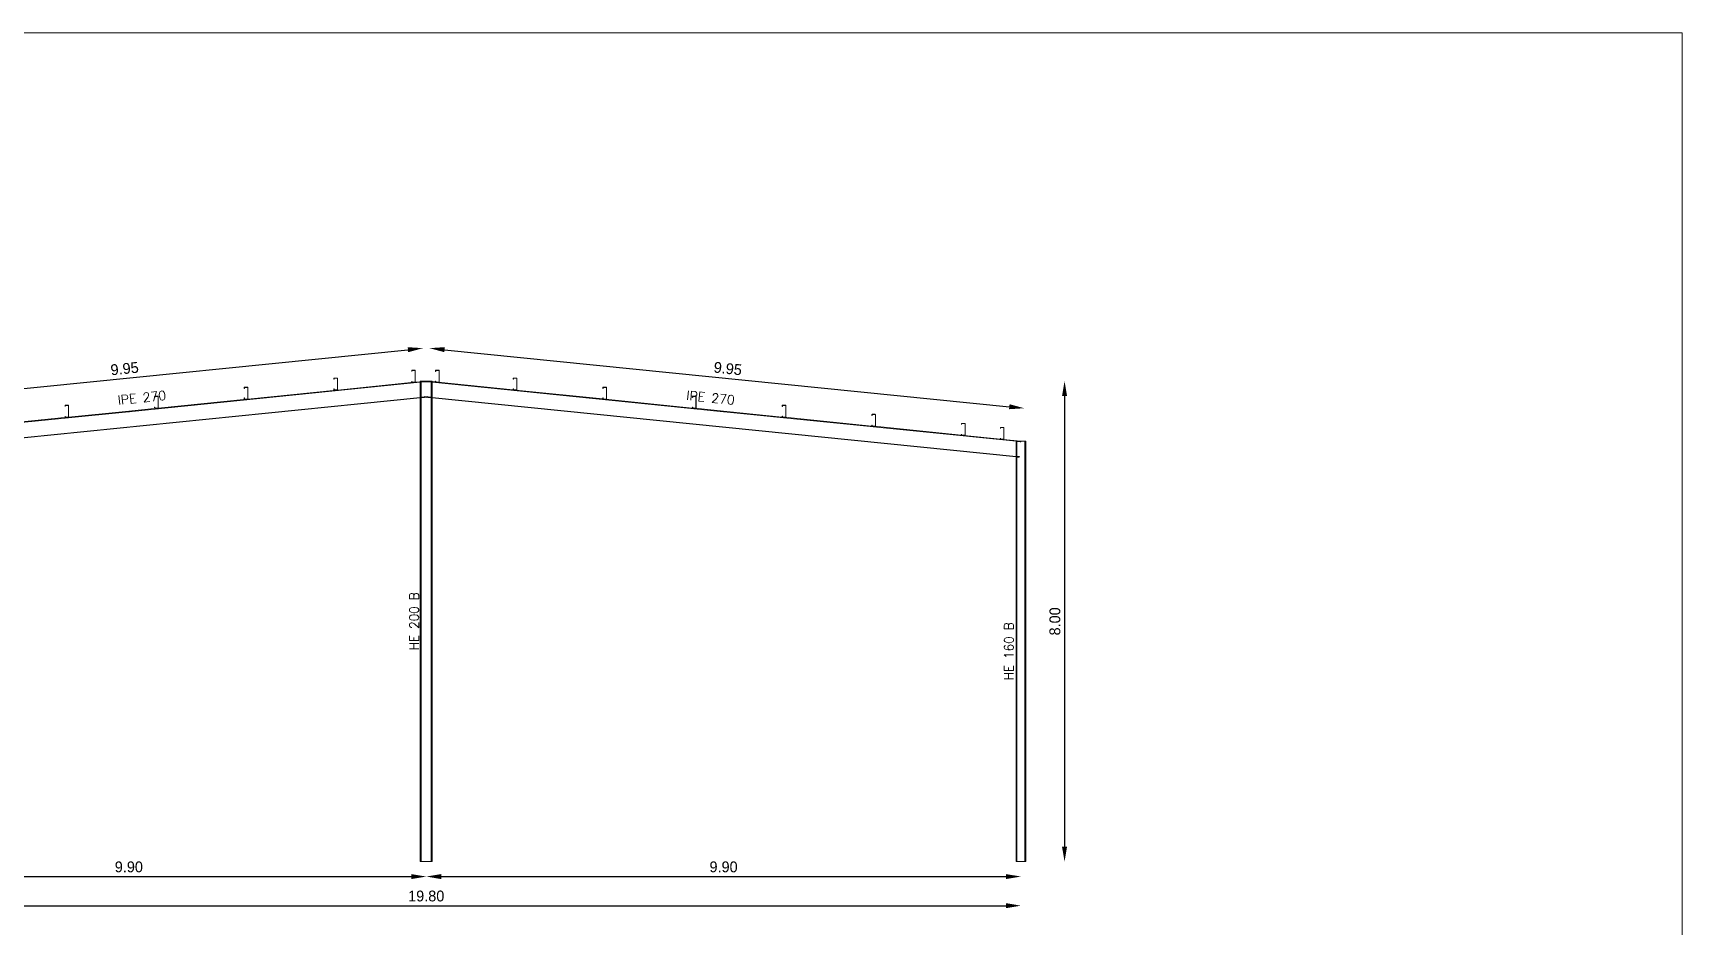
# Model space of a CAD drawing. Header units: millimetres. Extents: x 0 to 149, y -64 to 103.
# Drawn here: x 76.92 to 104.37, y 40.5 to 55.36 of the extents above; entities that cross this region are included whole.
import ezdxf
from ezdxf.enums import TextEntityAlignment as Align

# ---------------------------------------------------------------- set-up
doc = ezdxf.new("R2010")
doc.units = ezdxf.units.MM
for name, color, linetype, lineweight in [('BARRAS_DE_ACERO', 7, 'Continuous', 9), ('COTAS', 13, 'Continuous', 9), ('RECUAD_LIMITES', 2, 'Continuous', 0), ('REFERENCIA_DE_LAS_BARRAS', 2, 'Continuous', 9)]:
    doc.layers.add(name, color=color, linetype=linetype, lineweight=lineweight)
doc.styles.add('CYPETXT', font='romans__.ttf', dxfattribs={"height": 0.2})
doc.styles.add('RomanS', font='')
doc.styles.get('RomanS').set_extended_font_data('Porsche')
doc.dimstyles.new('100-color', dxfattribs={"dimtxt": 0.18, "dimasz": 0.25, "dimexe": 0, "dimexo": 0.5, "dimgap": 0.07, "dimtad": 1, "dimzin": 4, "dimdsep": 46, "dimtxsty": 'RomanS', "dimcen": 0.1, "dimse1": 1, "dimse2": 1, "dimadec": 0, "dimazin": 0, "dimtfac": 1, "dimtix": 1, "dimtmove": 2, "dimatfit": 3, "dimfxl": 1, "dimtvp": 1.058824, "dimtolj": 1, "dimtzin": 1, "dimarcsym": 0})

# ---------------------------------------------------------------- blocks, each defined once
blk = doc.blocks.new('*D406')
at = {"layer": 'COTAS', "color": 0, "lineweight": -2, "transparency": 16777216}
blk.add_line((73.815, 40.837), (93.115, 40.837), dxfattribs=at)
at = {"layer": 'COTAS', "color": 0, "transparency": 16777216}
for points in [[(73.815, 40.879), (73.815, 40.796), (73.565, 40.837)], [(93.115, 40.879), (93.115, 40.796), (93.365, 40.837)]]:
    blk.add_solid(points, dxfattribs=at)
at = {"layer": 'Defpoints', "color": 0, "transparency": 16777216}
for p in [(73.565, 41.57), (93.365, 41.57), (93.365, 40.837)]:
    blk.add_point(p, dxfattribs=at)
at = {"layer": 'COTAS', "color": 0, "transparency": 16777216, "insert": (83.465, 40.997), "char_height": 0.18, "attachment_point": 5, "style": 'RomanS'}
blk.add_mtext('\\A1;19.80', dxfattribs=at)
blk = doc.blocks.new('*D413')
at = {"layer": 'COTAS', "color": 0, "lineweight": -2, "transparency": 16777216}
blk.add_line((94.091, 49.32), (94.091, 41.82), dxfattribs=at)
at = {"layer": 'COTAS', "color": 0, "transparency": 16777216}
for points in [[(94.049, 49.32), (94.133, 49.32), (94.091, 49.57)], [(94.049, 41.82), (94.133, 41.82), (94.091, 41.57)]]:
    blk.add_solid(points, dxfattribs=at)
at = {"layer": 'Defpoints', "color": 0, "transparency": 16777216}
for p in [(83.465, 49.57), (83.465, 41.57), (94.091, 41.57)]:
    blk.add_point(p, dxfattribs=at)
at = {"layer": 'COTAS', "color": 0, "transparency": 16777216, "insert": (93.931, 45.57), "char_height": 0.18, "attachment_point": 5, "rotation": 90, "style": 'RomanS'}
blk.add_mtext('\\A1;8.00', dxfattribs=at)
blk = doc.blocks.new('*D414')
at = {"layer": 'COTAS', "color": 0, "lineweight": -2, "transparency": 16777216}
blk.add_line((73.815, 41.322), (83.215, 41.322), dxfattribs=at)
at = {"layer": 'COTAS', "color": 0, "transparency": 16777216}
for points in [[(73.815, 41.363), (73.815, 41.28), (73.565, 41.322)], [(83.215, 41.363), (83.215, 41.28), (83.465, 41.322)]]:
    blk.add_solid(points, dxfattribs=at)
at = {"layer": 'Defpoints', "color": 0, "transparency": 16777216}
for p in [(73.565, 41.57), (83.465, 41.57), (83.465, 41.322)]:
    blk.add_point(p, dxfattribs=at)
at = {"layer": 'COTAS', "color": 0, "transparency": 16777216, "insert": (78.515, 41.482), "char_height": 0.18, "attachment_point": 5, "style": 'RomanS'}
blk.add_mtext('\\A1;9.90', dxfattribs=at)
blk = doc.blocks.new('*D415')
at = {"layer": 'COTAS', "color": 0, "lineweight": -2, "transparency": 16777216}
blk.add_line((73.758, 49.143), (83.161, 50.092), dxfattribs=at)
at = {"layer": 'COTAS', "color": 0, "transparency": 16777216}
for points in [[(83.157, 50.134), (83.165, 50.051), (83.41, 50.118)], [(73.754, 49.184), (73.763, 49.101), (73.51, 49.118)]]:
    blk.add_solid(points, dxfattribs=at)
at = {"layer": 'Defpoints', "color": 0, "transparency": 16777216}
for p in [(83.41, 50.118), (83.465, 49.57), (73.565, 48.57)]:
    blk.add_point(p, dxfattribs=at)
at = {"layer": 'COTAS', "color": 0, "transparency": 16777216, "insert": (78.444, 49.777), "char_height": 0.18, "attachment_point": 5, "rotation": 5.7679, "style": 'RomanS'}
blk.add_mtext('\\A1;9.95', dxfattribs=at)
blk = doc.blocks.new('*D416')
at = {"layer": 'COTAS', "color": 0, "lineweight": -2, "transparency": 16777216}
blk.add_line((83.769, 50.093), (93.172, 49.143), dxfattribs=at)
at = {"layer": 'COTAS', "color": 0, "transparency": 16777216}
for points in [[(83.773, 50.135), (83.765, 50.052), (83.52, 50.118)], [(93.176, 49.185), (93.167, 49.102), (93.42, 49.118)]]:
    blk.add_solid(points, dxfattribs=at)
at = {"layer": 'Defpoints', "color": 0, "transparency": 16777216}
for p in [(83.465, 49.57), (93.42, 49.118), (93.365, 48.57)]:
    blk.add_point(p, dxfattribs=at)
at = {"layer": 'COTAS', "color": 0, "transparency": 16777216, "insert": (88.486, 49.778), "char_height": 0.18, "attachment_point": 5, "rotation": 354.2321, "style": 'RomanS'}
blk.add_mtext('\\A1;9.95', dxfattribs=at)
blk = doc.blocks.new('*D417')
at = {"layer": 'COTAS', "color": 0, "lineweight": -2, "transparency": 16777216}
blk.add_line((83.715, 41.322), (93.115, 41.322), dxfattribs=at)
at = {"layer": 'COTAS', "color": 0, "transparency": 16777216}
for points in [[(83.715, 41.363), (83.715, 41.28), (83.465, 41.322)], [(93.115, 41.363), (93.115, 41.28), (93.365, 41.322)]]:
    blk.add_solid(points, dxfattribs=at)
at = {"layer": 'Defpoints', "color": 0, "transparency": 16777216}
for p in [(83.465, 41.57), (93.365, 41.57), (93.365, 41.322)]:
    blk.add_point(p, dxfattribs=at)
at = {"layer": 'COTAS', "color": 0, "transparency": 16777216, "insert": (88.415, 41.482), "char_height": 0.18, "attachment_point": 5, "style": 'RomanS'}
blk.add_mtext('\\A1;9.90', dxfattribs=at)
blk = doc.blocks.new('*D441')
at = {"layer": 'COTAS', "color": 0, "lineweight": -2, "transparency": 16777216}
blk.add_arc((73.645, 48.307), 0.592, 294.3809, 341.3869, dxfattribs=at)
at = {"layer": 'COTAS', "color": 0, "transparency": 16777216}
for points in [[(74.165, 48.123), (74.247, 48.113), (74.234, 48.367)], [(73.898, 47.727), (73.881, 47.809), (73.645, 47.715)]]:
    blk.add_solid(points, dxfattribs=at)
at = {"layer": 'Defpoints', "color": 0, "transparency": 16777216}
for p in [(83.365, 49.289), (73.645, 48.307), (73.645, 48.307), (73.958, 47.805), (73.645, 41.57)]:
    blk.add_point(p, dxfattribs=at)
at = {"layer": 'COTAS', "color": 0, "transparency": 16777216, "insert": (73.965, 48.017), "char_height": 0.18, "attachment_point": 5, "rotation": 47.8839, "style": 'RomanS'}
blk.add_mtext('\\A1;96°', dxfattribs=at)

msp = doc.modelspace()

# ---------------------------------------------------------------- linework, layer by layer
at = {"layer": 'BARRAS_DE_ACERO'}
for p, q in [((83.224, 49.749), (83.223, 49.747)), ((83.223, 49.747), (83.223, 49.746)), ((83.223, 49.746), (83.223, 49.73)), ((83.225, 49.73), (83.223, 49.73)), ((83.225, 49.75), (83.224, 49.749)), ((83.225, 49.75), (83.227, 49.75)), ((83.226, 49.748), (83.225, 49.747)), ((83.225, 49.747), (83.225, 49.747)), ((83.226, 49.748), (83.227, 49.748)), ((83.278, 49.75), (83.227, 49.75)), ((83.278, 49.748), (83.227, 49.748)), ((83.28, 49.75), (83.278, 49.75)), ((83.279, 49.748), (83.278, 49.748)), ((83.28, 49.747), (83.279, 49.748)), ((83.28, 49.75), (83.281, 49.749)), ((83.281, 49.746), (83.28, 49.747)), ((83.28, 49.747), (83.28, 49.747)), ((83.282, 49.747), (83.281, 49.749)), ((83.281, 49.746), (83.281, 49.555)), ((83.283, 49.746), (83.282, 49.747)), ((83.283, 49.555), (83.283, 49.746)), ((83.621, 49.746), (83.621, 49.747)), ((83.621, 49.73), (83.621, 49.746)), ((83.623, 49.73), (83.621, 49.73)), ((83.625, 49.75), (83.623, 49.75)), ((83.623, 49.747), (83.623, 49.746)), ((83.623, 49.746), (83.623, 49.73)), ((83.624, 49.748), (83.625, 49.748)), ((83.625, 49.75), (83.676, 49.75)), ((83.625, 49.748), (83.676, 49.748)), ((83.676, 49.75), (83.678, 49.75)), ((83.677, 49.748), (83.676, 49.748)), ((83.677, 49.748), (83.678, 49.747)), ((83.678, 49.75), (83.679, 49.749)), ((83.678, 49.747), (83.678, 49.747)), ((83.679, 49.746), (83.678, 49.747)), ((83.679, 49.749), (83.68, 49.747)), ((83.679, 49.746), (83.679, 49.555)), ((83.68, 49.747), (83.681, 49.746)), ((83.681, 49.746), (83.681, 49.555)), ((80.437, 49.466), (80.438, 49.468)), ((80.437, 49.464), (80.437, 49.466)), ((80.437, 49.449), (80.437, 49.464)), ((80.439, 49.449), (80.437, 49.449)), ((80.44, 49.467), (80.439, 49.466)), ((80.439, 49.465), (80.439, 49.466)), ((80.439, 49.464), (80.439, 49.465)), ((80.439, 49.464), (80.439, 49.449)), ((80.439, 49.449), (80.439, 49.449)), ((80.44, 49.467), (80.441, 49.467)), ((80.44, 49.466), (80.441, 49.466)), ((80.441, 49.469), (80.492, 49.469)), ((80.441, 49.467), (80.492, 49.467)), ((80.492, 49.469), (80.494, 49.468)), ((80.493, 49.467), (80.492, 49.467)), ((80.493, 49.466), (80.492, 49.466)), ((80.493, 49.467), (80.494, 49.466)), ((80.494, 49.466), (80.493, 49.466)), ((80.494, 49.465), (80.494, 49.466)), ((80.495, 49.465), (80.494, 49.466)), ((80.494, 49.464), (80.494, 49.465)), ((80.494, 49.274), (80.494, 49.464)), ((80.495, 49.464), (80.495, 49.465)), ((80.495, 49.273), (80.495, 49.464)), ((80.497, 49.464), (80.496, 49.466)), ((80.496, 49.27), (81.973, 49.42)), ((80.497, 49.464), (80.497, 49.464)), ((80.497, 49.464), (80.497, 49.274)), ((80.497, 49.464), (80.497, 49.274)), ((80.497, 49.464), (80.497, 49.464)), ((81.929, 49.615), (81.93, 49.617)), ((81.929, 49.615), (81.929, 49.6)), ((81.929, 49.6), (81.931, 49.6)), ((81.929, 49.6), (81.929, 49.6)), ((81.929, 49.44), (81.929, 49.424)), ((81.929, 49.44), (81.931, 49.44)), ((81.93, 49.422), (81.929, 49.424)), ((81.93, 49.618), (81.932, 49.619)), ((81.93, 49.618), (81.93, 49.617)), ((81.93, 49.421), (81.93, 49.422)), ((81.93, 49.421), (81.932, 49.42)), ((81.931, 49.615), (81.931, 49.615)), ((81.931, 49.44), (81.932, 49.44)), ((81.931, 49.44), (81.931, 49.425)), ((81.931, 49.425), (81.931, 49.424)), ((81.931, 49.423), (81.931, 49.424)), ((81.931, 49.424), (81.931, 49.424)), ((81.931, 49.423), (81.932, 49.422)), ((81.932, 49.619), (81.934, 49.62)), ((81.933, 49.617), (81.932, 49.616)), ((81.932, 49.617), (81.933, 49.617)), ((81.932, 49.615), (81.932, 49.616)), ((81.932, 49.616), (81.932, 49.616)), ((81.932, 49.615), (81.932, 49.6)), ((81.932, 49.44), (81.932, 49.425)), ((81.932, 49.425), (81.932, 49.424)), ((81.932, 49.424), (81.932, 49.423)), ((81.932, 49.423), (81.933, 49.422)), ((81.933, 49.422), (81.932, 49.422)), ((81.934, 49.42), (81.932, 49.42)), ((81.934, 49.618), (81.933, 49.617)), ((81.934, 49.617), (81.933, 49.617)), ((81.933, 49.422), (81.934, 49.422)), ((81.934, 49.422), (81.933, 49.422)), ((81.985, 49.62), (81.934, 49.62)), ((81.985, 49.618), (81.934, 49.618)), ((81.934, 49.618), (81.934, 49.618)), ((81.934, 49.617), (81.984, 49.617)), ((81.934, 49.422), (81.985, 49.422)), ((81.934, 49.422), (81.934, 49.422)), ((81.934, 49.422), (81.984, 49.422)), ((81.934, 49.42), (81.973, 49.42)), ((81.985, 49.42), (81.973, 49.42)), ((81.985, 49.617), (81.984, 49.617)), ((81.985, 49.422), (81.984, 49.422)), ((81.986, 49.619), (81.985, 49.62)), ((81.985, 49.618), (81.986, 49.617)), ((81.985, 49.617), (81.986, 49.616)), ((81.986, 49.423), (81.985, 49.422)), ((81.985, 49.422), (81.985, 49.422)), ((81.986, 49.422), (81.985, 49.422)), ((81.986, 49.42), (81.985, 49.42)), ((81.988, 49.618), (81.986, 49.619)), ((81.986, 49.617), (81.986, 49.617)), ((81.987, 49.616), (81.986, 49.617)), ((81.987, 49.616), (81.986, 49.616)), ((81.987, 49.424), (81.986, 49.423)), ((81.988, 49.421), (81.986, 49.42)), ((81.987, 49.615), (81.987, 49.616)), ((81.987, 49.615), (81.987, 49.616)), ((81.987, 49.615), (81.987, 49.424)), ((81.987, 49.425), (81.987, 49.615)), ((81.987, 49.615), (81.987, 49.615)), ((81.987, 49.424), (81.987, 49.425)), ((81.987, 49.424), (81.987, 49.423)), ((81.988, 49.618), (81.989, 49.617)), ((81.989, 49.617), (81.989, 49.615)), ((81.989, 49.615), (81.989, 49.615)), ((81.989, 49.425), (81.989, 49.615)), ((81.989, 49.424), (81.989, 49.425)), ((81.989, 49.424), (81.989, 49.424)), ((83.223, 49.555), (83.223, 49.57)), ((83.224, 49.552), (83.225, 49.551)), ((83.225, 49.554), (83.225, 49.555)), ((83.225, 49.554), (83.225, 49.553)), ((83.225, 49.553), (83.226, 49.552)), ((83.227, 49.55), (83.225, 49.551)), ((83.226, 49.552), (83.227, 49.552)), ((83.227, 49.552), (83.278, 49.552)), ((83.278, 49.55), (83.266, 49.55)), ((83.279, 49.552), (83.278, 49.552)), ((83.28, 49.551), (83.278, 49.55)), ((83.279, 49.552), (83.28, 49.553)), ((83.28, 49.554), (83.281, 49.555)), ((83.28, 49.554), (83.28, 49.553)), ((83.28, 49.551), (83.281, 49.552)), ((83.281, 49.552), (83.282, 49.553)), ((83.282, 49.553), (83.283, 49.555)), ((83.365, 49.57), (83.38, 49.57)), ((83.365, 49.56), (83.365, 49.57)), ((83.365, 49.56), (83.365, 49.55)), ((83.365, 49.55), (83.365, 49.299)), ((83.38, 49.562), (83.38, 49.551)), ((83.38, 49.551), (83.462, 49.56)), ((83.38, 49.551), (83.38, 49.301)), ((83.41, 49.57), (83.428, 49.57)), ((83.41, 49.565), (83.462, 49.57)), ((83.501, 49.57), (83.428, 49.57)), ((83.462, 49.561), (83.462, 49.57)), ((83.462, 49.56), (83.462, 49.561)), ((83.468, 49.561), (83.468, 49.57)), ((83.52, 49.565), (83.468, 49.57)), ((83.468, 49.56), (83.468, 49.561)), ((83.468, 49.56), (83.55, 49.551)), ((83.52, 49.57), (83.501, 49.57)), ((83.52, 49.57), (83.55, 49.57)), ((83.52, 49.565), (83.55, 49.562)), ((83.565, 49.57), (83.55, 49.57)), ((83.55, 49.562), (83.55, 49.57)), ((83.55, 49.551), (83.55, 49.562)), ((83.55, 49.551), (83.55, 49.301)), ((83.565, 49.56), (83.565, 49.57)), ((83.565, 49.56), (83.621, 49.555)), ((83.565, 49.56), (83.565, 49.55)), ((83.565, 49.55), (83.565, 49.299)), ((83.565, 49.55), (88.36, 49.066)), ((83.621, 49.57), (83.621, 49.555)), ((83.623, 49.57), (83.621, 49.57)), ((83.621, 49.555), (83.621, 49.555)), ((83.623, 49.551), (83.622, 49.552)), ((83.623, 49.555), (83.623, 49.57)), ((83.623, 49.554), (83.623, 49.555)), ((83.644, 49.552), (83.623, 49.554)), ((83.623, 49.554), (83.623, 49.554)), ((83.623, 49.553), (83.623, 49.554)), ((83.624, 49.552), (83.623, 49.553)), ((83.623, 49.551), (83.625, 49.55)), ((83.624, 49.552), (83.625, 49.552)), ((83.644, 49.552), (83.625, 49.552)), ((83.664, 49.55), (83.625, 49.55)), ((83.644, 49.552), (83.676, 49.552)), ((83.664, 49.55), (83.676, 49.55)), ((83.664, 49.55), (84.914, 49.424)), ((83.678, 49.551), (83.676, 49.55)), ((83.678, 49.554), (83.679, 49.555)), ((83.678, 49.553), (83.678, 49.554)), ((83.679, 49.552), (83.678, 49.551)), ((83.679, 49.552), (83.68, 49.553)), ((83.68, 49.553), (83.681, 49.555)), ((84.914, 49.6), (84.914, 49.615)), ((84.914, 49.424), (84.914, 49.44)), ((84.914, 49.44), (84.916, 49.44)), ((84.914, 49.424), (84.914, 49.422)), ((84.914, 49.424), (84.914, 49.424)), ((84.914, 49.422), (84.915, 49.421)), ((84.915, 49.618), (84.917, 49.619)), ((84.917, 49.42), (84.915, 49.421)), ((84.917, 49.617), (84.916, 49.616)), ((84.916, 49.616), (84.916, 49.615)), ((84.916, 49.615), (84.916, 49.615)), ((84.916, 49.6), (84.916, 49.615)), ((84.917, 49.6), (84.916, 49.6)), ((84.916, 49.424), (84.916, 49.44)), ((84.917, 49.422), (84.916, 49.423)), ((84.917, 49.619), (84.918, 49.62)), ((84.918, 49.617), (84.917, 49.616)), ((84.918, 49.617), (84.917, 49.617)), ((84.917, 49.616), (84.917, 49.616)), ((84.917, 49.615), (84.917, 49.616)), ((84.917, 49.615), (84.917, 49.6)), ((84.917, 49.424), (84.917, 49.424)), ((84.917, 49.423), (84.917, 49.424)), ((84.917, 49.423), (84.918, 49.422)), ((84.917, 49.422), (84.918, 49.422)), ((84.969, 49.62), (84.918, 49.62)), ((84.918, 49.617), (84.919, 49.617)), ((84.918, 49.422), (84.918, 49.422)), ((84.919, 49.422), (84.918, 49.422)), ((84.918, 49.422), (84.919, 49.422)), ((84.919, 49.618), (84.969, 49.618)), ((84.969, 49.617), (84.919, 49.617)), ((84.919, 49.422), (84.969, 49.422)), ((84.933, 49.422), (84.919, 49.422)), ((84.969, 49.422), (84.933, 49.422)), ((84.971, 49.619), (84.969, 49.62)), ((84.969, 49.618), (84.97, 49.617)), ((84.969, 49.617), (84.97, 49.617)), ((84.969, 49.422), (84.969, 49.422)), ((84.97, 49.422), (84.969, 49.422)), ((84.969, 49.42), (84.971, 49.42)), ((84.97, 49.617), (84.971, 49.616)), ((84.971, 49.617), (84.97, 49.617)), ((84.97, 49.422), (84.971, 49.422)), ((84.971, 49.619), (84.973, 49.618)), ((84.972, 49.616), (84.971, 49.617)), ((84.971, 49.616), (84.971, 49.616)), ((84.971, 49.616), (84.972, 49.615)), ((84.971, 49.424), (84.972, 49.425)), ((84.971, 49.423), (84.971, 49.424)), ((84.972, 49.423), (84.971, 49.422)), ((84.971, 49.42), (84.973, 49.421)), ((84.972, 49.616), (84.972, 49.615)), ((84.972, 49.615), (84.972, 49.424)), ((84.972, 49.615), (84.972, 49.425)), ((84.972, 49.615), (84.972, 49.615)), ((84.972, 49.424), (84.972, 49.423)), ((84.973, 49.618), (84.974, 49.617)), ((84.974, 49.422), (84.973, 49.421)), ((84.974, 49.615), (84.974, 49.617)), ((84.974, 49.615), (84.974, 49.615)), ((84.974, 49.425), (84.974, 49.615)), ((84.974, 49.425), (84.974, 49.424)), ((84.974, 49.424), (84.974, 49.424)), ((84.974, 49.424), (84.974, 49.422)), ((86.406, 49.464), (86.406, 49.449)), ((86.408, 49.449), (86.406, 49.449)), ((86.408, 49.468), (86.409, 49.468)), ((86.409, 49.465), (86.408, 49.464)), ((86.408, 49.449), (86.408, 49.464)), ((86.408, 49.449), (86.409, 49.449)), ((86.409, 49.468), (86.411, 49.469)), ((86.409, 49.466), (86.41, 49.467)), ((86.409, 49.465), (86.41, 49.466)), ((86.409, 49.465), (86.409, 49.466)), ((86.409, 49.464), (86.409, 49.465)), ((86.409, 49.449), (86.409, 49.464)), ((86.41, 49.467), (86.411, 49.467)), ((86.41, 49.466), (86.41, 49.466)), ((86.41, 49.466), (86.411, 49.466)), ((86.462, 49.469), (86.411, 49.469)), ((86.411, 49.467), (86.462, 49.467)), ((86.464, 49.468), (86.462, 49.469)), ((86.462, 49.467), (86.463, 49.467)), ((86.462, 49.466), (86.463, 49.466)), ((86.463, 49.467), (86.464, 49.466)), ((86.464, 49.465), (86.463, 49.466)), ((86.464, 49.468), (86.465, 49.468)), ((86.464, 49.465), (86.464, 49.466)), ((86.464, 49.465), (86.464, 49.464)), ((86.464, 49.465), (86.464, 49.464)), ((86.464, 49.464), (86.464, 49.274)), ((86.464, 49.273), (86.464, 49.464)), ((86.465, 49.468), (86.466, 49.466)), ((86.466, 49.464), (86.466, 49.466)), ((86.466, 49.464), (86.466, 49.464)), ((86.466, 49.464), (86.466, 49.464)), ((86.466, 49.274), (86.466, 49.464)), ((73.645, 48.317), (83.365, 49.299)), ((77.452, 49.165), (77.453, 49.166)), ((77.454, 49.147), (77.452, 49.147)), ((77.452, 49.147), (77.452, 49.147)), ((77.455, 49.167), (77.453, 49.166)), ((77.454, 49.164), (77.455, 49.165)), ((77.454, 49.164), (77.454, 49.163)), ((77.455, 49.163), (77.454, 49.162)), ((77.454, 49.162), (77.454, 49.163)), ((77.454, 49.147), (77.454, 49.162)), ((77.454, 49.147), (77.454, 49.162)), ((77.454, 49.147), (77.454, 49.147)), ((77.455, 49.167), (77.456, 49.167)), ((77.455, 49.165), (77.456, 49.165)), ((77.507, 49.167), (77.456, 49.167)), ((77.457, 49.165), (77.456, 49.165)), ((77.456, 49.165), (77.456, 49.165)), ((77.507, 49.165), (77.457, 49.165)), ((77.457, 49.165), (77.507, 49.165)), ((77.507, 49.165), (77.508, 49.165)), ((77.508, 49.165), (77.509, 49.165)), ((77.509, 49.165), (77.51, 49.164)), ((77.509, 49.163), (77.509, 49.164)), ((77.509, 49.162), (77.509, 49.163)), ((77.509, 48.972), (77.509, 49.162)), ((77.51, 49.164), (77.51, 49.163)), ((77.51, 49.163), (77.51, 49.162)), ((77.51, 48.972), (77.51, 49.162)), ((77.511, 49.166), (77.512, 49.165)), ((77.512, 49.165), (77.512, 49.163)), ((77.512, 49.162), (77.512, 49.163)), ((77.512, 49.162), (77.512, 49.162)), ((77.512, 49.162), (77.512, 48.972)), ((78.945, 49.315), (78.944, 49.314)), ((78.944, 49.298), (78.944, 49.314)), ((78.946, 49.298), (78.944, 49.298)), ((78.946, 49.317), (78.945, 49.315)), ((78.947, 49.318), (78.946, 49.317)), ((78.946, 49.314), (78.947, 49.315)), ((78.946, 49.314), (78.946, 49.298)), ((78.946, 49.298), (78.947, 49.298)), ((78.947, 49.138), (78.946, 49.138)), ((78.946, 49.138), (78.946, 49.123)), ((78.947, 49.318), (78.949, 49.318)), ((78.947, 49.315), (78.948, 49.316)), ((78.948, 49.315), (78.947, 49.314)), ((78.947, 49.315), (78.947, 49.315)), ((78.947, 49.314), (78.947, 49.313)), ((78.947, 49.298), (78.947, 49.313)), ((78.947, 49.123), (78.947, 49.138)), ((78.949, 49.316), (78.948, 49.315)), ((78.949, 49.316), (78.948, 49.316)), ((78.948, 49.315), (78.948, 49.315)), ((78.949, 49.318), (79, 49.318)), ((78.949, 49.316), (78.999, 49.316)), ((78.949, 49.316), (79, 49.316)), ((79, 49.315), (78.999, 49.316)), ((79.002, 49.318), (79, 49.318)), ((79, 49.316), (79.001, 49.316)), ((79.001, 49.315), (79, 49.315)), ((79.001, 49.316), (79.002, 49.315)), ((79.001, 49.315), (79.002, 49.314)), ((79.002, 49.318), (79.003, 49.317)), ((79.002, 49.315), (79.002, 49.315)), ((79.002, 49.313), (79.002, 49.314)), ((79.002, 49.123), (79.002, 49.313)), ((79.004, 49.315), (79.003, 49.317)), ((80.48, 49.269), (79.003, 49.12)), ((79.004, 49.314), (79.004, 49.315)), ((79.004, 49.314), (79.004, 49.313)), ((79.004, 49.123), (79.004, 49.313)), ((80.437, 49.289), (80.437, 49.273)), ((80.439, 49.289), (80.437, 49.289)), ((80.437, 49.273), (80.437, 49.272)), ((80.437, 49.272), (80.438, 49.27)), ((80.438, 49.27), (80.44, 49.269)), ((80.439, 49.273), (80.439, 49.289)), ((80.439, 49.289), (80.439, 49.274)), ((80.439, 49.289), (80.439, 49.289)), ((80.439, 49.273), (80.439, 49.274)), ((80.44, 49.272), (80.439, 49.273)), ((80.439, 49.273), (80.439, 49.272)), ((80.44, 49.271), (80.439, 49.272)), ((80.439, 49.272), (80.439, 49.272)), ((80.44, 49.272), (80.441, 49.272)), ((80.441, 49.271), (80.44, 49.271)), ((80.44, 49.269), (80.441, 49.269)), ((80.441, 49.272), (80.442, 49.271)), ((80.441, 49.271), (80.492, 49.271)), ((80.441, 49.269), (80.48, 49.269)), ((80.492, 49.269), (80.48, 49.269)), ((80.492, 49.271), (80.493, 49.271)), ((80.494, 49.269), (80.492, 49.269)), ((80.494, 49.272), (80.493, 49.271)), ((80.494, 49.272), (80.493, 49.272)), ((80.494, 49.274), (80.494, 49.273)), ((80.494, 49.272), (80.494, 49.273)), ((80.495, 49.272), (80.494, 49.272)), ((80.495, 49.27), (80.494, 49.269)), ((80.495, 49.272), (80.495, 49.273)), ((80.495, 49.27), (80.496, 49.27)), ((80.496, 49.272), (80.497, 49.273)), ((80.496, 49.27), (80.496, 49.272)), ((80.497, 49.274), (80.497, 49.274)), ((80.497, 49.273), (80.497, 49.274)), ((83.365, 41.57), (83.365, 49.289)), ((83.38, 49.301), (83.438, 49.307)), ((83.38, 49.301), (83.38, 49.29)), ((83.38, 49.29), (83.38, 41.57)), ((83.438, 49.307), (83.439, 49.312)), ((83.465, 49.309), (83.439, 49.312)), ((83.465, 49.309), (83.491, 49.312)), ((83.491, 49.312), (83.492, 49.307)), ((83.55, 49.301), (83.492, 49.307)), ((83.55, 49.301), (83.55, 49.29)), ((83.55, 41.57), (83.55, 49.29)), ((93.285, 48.317), (83.565, 49.299)), ((83.565, 49.289), (83.565, 49.299)), ((83.565, 41.57), (83.565, 49.289)), ((86.406, 49.289), (86.408, 49.289)), ((86.406, 49.273), (86.406, 49.289)), ((86.407, 49.272), (86.406, 49.273)), ((86.406, 49.273), (86.406, 49.273)), ((86.408, 49.27), (86.407, 49.272)), ((86.408, 49.289), (86.408, 49.273)), ((86.408, 49.289), (86.409, 49.289)), ((86.408, 49.273), (86.408, 49.273)), ((86.408, 49.273), (86.409, 49.272)), ((86.409, 49.269), (86.408, 49.27)), ((86.409, 49.274), (86.409, 49.289)), ((86.409, 49.274), (86.409, 49.273)), ((86.409, 49.273), (86.425, 49.271)), ((86.41, 49.272), (86.409, 49.273)), ((86.409, 49.273), (86.409, 49.273)), ((86.409, 49.272), (86.409, 49.272)), ((86.409, 49.272), (86.41, 49.271)), ((86.411, 49.269), (86.409, 49.269)), ((86.41, 49.272), (86.41, 49.272)), ((86.411, 49.271), (86.41, 49.272)), ((86.412, 49.271), (86.411, 49.271)), ((86.425, 49.271), (86.411, 49.271)), ((86.411, 49.269), (86.45, 49.269)), ((86.462, 49.271), (86.412, 49.271)), ((87.899, 49.122), (86.45, 49.269)), ((86.462, 49.269), (86.45, 49.269)), ((86.462, 49.272), (86.463, 49.272)), ((86.463, 49.271), (86.462, 49.271)), ((86.462, 49.269), (86.464, 49.269)), ((86.464, 49.273), (86.463, 49.272)), ((86.464, 49.272), (86.463, 49.271)), ((86.464, 49.273), (86.464, 49.274)), ((86.464, 49.272), (86.464, 49.273)), ((86.464, 49.272), (86.464, 49.272)), ((86.464, 49.269), (86.465, 49.27)), ((86.465, 49.27), (86.466, 49.272)), ((86.466, 49.274), (86.466, 49.274)), ((86.466, 49.273), (86.466, 49.272)), ((87.9, 49.317), (87.899, 49.315)), ((87.899, 49.314), (87.899, 49.315)), ((87.899, 49.138), (87.901, 49.138)), ((87.899, 49.138), (87.899, 49.123)), ((87.9, 49.317), (87.902, 49.318)), ((87.901, 49.315), (87.901, 49.314)), ((87.901, 49.315), (87.902, 49.315)), ((87.902, 49.314), (87.901, 49.313)), ((87.901, 49.314), (87.901, 49.298)), ((87.901, 49.313), (87.901, 49.298)), ((87.901, 49.298), (87.901, 49.298)), ((87.901, 49.138), (87.901, 49.138)), ((87.901, 49.123), (87.901, 49.138)), ((87.901, 49.123), (87.901, 49.138)), ((87.903, 49.318), (87.902, 49.318)), ((87.903, 49.316), (87.902, 49.316)), ((87.902, 49.316), (87.902, 49.315)), ((87.903, 49.315), (87.902, 49.315)), ((87.902, 49.314), (87.902, 49.315)), ((87.903, 49.318), (87.954, 49.318)), ((87.903, 49.316), (87.954, 49.316)), ((87.903, 49.315), (87.904, 49.316)), ((87.954, 49.316), (87.904, 49.316)), ((87.956, 49.318), (87.954, 49.318)), ((87.954, 49.316), (87.955, 49.316)), ((87.954, 49.316), (87.955, 49.315)), ((87.956, 49.315), (87.955, 49.316)), ((87.956, 49.315), (87.955, 49.315)), ((87.956, 49.318), (87.957, 49.317)), ((87.956, 49.315), (87.956, 49.314)), ((87.956, 49.314), (87.956, 49.313)), ((87.956, 49.123), (87.956, 49.313)), ((87.958, 49.315), (87.957, 49.317)), ((87.957, 49.314), (87.957, 49.123)), ((87.959, 49.314), (87.958, 49.315)), ((87.959, 49.313), (87.959, 49.314)), ((87.959, 49.313), (87.959, 49.123)), ((89.392, 49.165), (89.391, 49.163)), ((89.391, 49.147), (89.391, 49.163)), ((89.393, 49.147), (89.391, 49.147)), ((89.392, 49.165), (89.393, 49.166)), ((89.393, 49.164), (89.394, 49.165)), ((89.393, 49.164), (89.393, 49.163)), ((89.393, 49.163), (89.393, 49.147)), ((89.394, 49.147), (89.393, 49.147)), ((89.395, 49.165), (89.394, 49.165)), ((89.394, 49.163), (89.394, 49.164)), ((89.394, 49.162), (89.394, 49.163)), ((89.394, 49.162), (89.394, 49.147)), ((89.396, 49.165), (89.395, 49.165)), ((89.396, 49.165), (89.447, 49.165)), ((89.447, 49.167), (89.448, 49.167)), ((89.447, 49.165), (89.448, 49.164)), ((89.448, 49.165), (89.447, 49.165)), ((89.45, 49.166), (89.448, 49.167)), ((89.448, 49.165), (89.448, 49.165)), ((89.449, 49.164), (89.448, 49.165)), ((89.449, 49.163), (89.449, 49.164)), ((89.449, 49.163), (89.449, 48.972)), ((89.451, 49.165), (89.45, 49.166)), ((89.451, 49.163), (89.451, 49.165)), ((89.451, 49.162), (89.451, 49.163)), ((89.451, 49.162), (89.451, 49.162)), ((89.451, 48.972), (89.451, 49.162)), ((89.451, 48.972), (89.451, 49.162)), ((78.512, 49.06), (73.645, 48.568)), ((77.452, 48.987), (77.454, 48.987)), ((77.452, 48.97), (77.452, 48.972)), ((77.454, 48.987), (77.454, 48.987)), ((77.454, 48.972), (77.454, 48.987)), ((77.454, 48.987), (77.454, 48.972)), ((77.454, 48.972), (77.455, 48.971)), ((77.454, 48.971), (77.454, 48.972)), ((77.454, 48.972), (77.454, 48.972)), ((77.454, 48.971), (77.455, 48.97)), ((77.455, 48.971), (77.455, 48.971)), ((77.456, 48.97), (77.455, 48.971)), ((77.456, 48.97), (77.455, 48.97)), ((77.455, 48.968), (77.456, 48.967)), ((77.456, 48.97), (77.456, 48.969)), ((77.456, 48.969), (77.457, 48.969)), ((77.456, 48.967), (77.457, 48.967)), ((77.457, 48.969), (77.507, 48.969)), ((77.495, 48.967), (77.457, 48.967)), ((77.507, 48.969), (77.508, 48.97)), ((77.508, 48.97), (77.507, 48.97)), ((77.509, 48.968), (77.507, 48.967)), ((77.508, 48.97), (77.509, 48.971)), ((77.509, 48.97), (77.508, 48.97)), ((77.509, 48.971), (77.509, 48.972)), ((77.509, 48.971), (77.509, 48.971)), ((77.509, 48.97), (77.51, 48.971)), ((77.511, 48.969), (77.509, 48.968)), ((78.46, 49.065), (77.511, 48.969)), ((77.512, 48.97), (77.511, 48.969)), ((77.511, 48.969), (77.511, 48.969)), ((77.512, 48.972), (77.512, 48.972)), ((77.512, 48.97), (77.512, 48.972)), ((78.46, 49.065), (78.515, 49.07)), ((78.512, 49.06), (78.518, 49.06)), ((78.525, 49.061), (78.57, 49.066)), ((78.945, 49.121), (78.944, 49.123)), ((78.946, 49.119), (78.945, 49.121)), ((78.947, 49.122), (78.946, 49.123)), ((78.946, 49.119), (78.947, 49.118)), ((78.947, 49.123), (78.947, 49.122)), ((78.947, 49.121), (78.947, 49.122)), ((78.947, 49.122), (78.948, 49.121)), ((78.947, 49.121), (78.948, 49.12)), ((78.949, 49.118), (78.947, 49.118)), ((78.948, 49.121), (78.949, 49.121)), ((78.948, 49.121), (78.948, 49.121)), ((78.949, 49.12), (78.948, 49.12)), ((79, 49.12), (78.949, 49.12)), ((78.988, 49.118), (78.949, 49.118)), ((79.001, 49.121), (79, 49.121)), ((79.001, 49.12), (79, 49.12)), ((79.002, 49.122), (79.001, 49.121)), ((79.001, 49.12), (79.002, 49.121)), ((79.002, 49.123), (79.002, 49.122)), ((79.002, 49.123), (79.002, 49.122)), ((79.002, 49.122), (79.002, 49.121)), ((79.004, 49.123), (79.004, 49.123)), ((79.004, 49.123), (79.004, 49.123)), ((87.899, 49.122), (87.899, 49.123)), ((87.899, 49.122), (87.899, 49.121)), ((87.901, 49.123), (87.901, 49.122)), ((87.902, 49.122), (87.901, 49.122)), ((87.901, 49.122), (87.901, 49.122)), ((87.902, 49.121), (87.901, 49.122)), ((87.902, 49.121), (87.902, 49.122)), ((87.903, 49.121), (87.902, 49.121)), ((87.902, 49.12), (87.902, 49.121)), ((87.902, 49.12), (87.903, 49.12)), ((87.903, 49.118), (87.902, 49.118)), ((87.904, 49.121), (87.903, 49.121)), ((87.903, 49.12), (87.904, 49.12)), ((87.903, 49.118), (87.942, 49.118)), ((87.904, 49.121), (87.917, 49.121)), ((87.917, 49.121), (87.954, 49.121)), ((87.942, 49.118), (88.415, 49.07)), ((87.954, 49.118), (87.942, 49.118)), ((87.955, 49.121), (87.954, 49.121)), ((87.954, 49.118), (87.956, 49.118)), ((87.955, 49.12), (87.956, 49.121)), ((87.955, 49.121), (87.956, 49.121)), ((87.956, 49.122), (87.956, 49.123)), ((87.956, 49.121), (87.957, 49.122)), ((87.956, 49.121), (87.956, 49.122)), ((87.956, 49.118), (87.957, 49.119)), ((87.957, 49.122), (87.957, 49.123)), ((87.957, 49.119), (87.958, 49.121)), ((87.958, 49.121), (87.959, 49.123)), ((87.959, 49.123), (87.959, 49.123)), ((88.36, 49.066), (88.405, 49.061)), ((88.412, 49.06), (88.405, 49.061)), ((88.405, 49.061), (88.419, 49.06)), ((88.415, 49.07), (88.47, 49.065)), ((93.285, 48.568), (88.418, 49.06)), ((88.47, 49.065), (89.391, 48.972)), ((89.391, 48.987), (89.391, 48.972)), ((89.393, 48.987), (89.391, 48.987)), ((89.391, 48.972), (89.391, 48.972)), ((89.392, 48.97), (89.391, 48.972)), ((89.393, 48.969), (89.392, 48.97)), ((89.394, 48.987), (89.393, 48.987)), ((89.393, 48.972), (89.393, 48.987)), ((89.393, 48.972), (89.393, 48.971)), ((89.393, 48.971), (89.394, 48.97)), ((89.394, 48.968), (89.393, 48.969)), ((89.394, 48.972), (89.394, 48.987)), ((89.394, 48.971), (89.394, 48.971)), ((89.394, 48.971), (89.395, 48.97)), ((89.394, 48.971), (89.394, 48.971)), ((89.395, 48.97), (89.394, 48.97)), ((89.396, 48.967), (89.394, 48.968)), ((89.395, 48.97), (89.395, 48.969)), ((89.395, 48.97), (89.396, 48.97)), ((89.395, 48.969), (89.396, 48.969)), ((89.41, 48.97), (89.396, 48.97)), ((89.397, 48.969), (89.396, 48.969)), ((89.396, 48.967), (89.435, 48.967)), ((89.447, 48.969), (89.397, 48.969)), ((89.41, 48.97), (89.446, 48.97)), ((90.884, 48.821), (89.435, 48.967)), ((89.447, 48.967), (89.435, 48.967)), ((89.446, 48.97), (89.447, 48.97)), ((89.447, 48.97), (89.448, 48.971)), ((89.448, 48.97), (89.447, 48.969)), ((89.448, 48.968), (89.447, 48.967)), ((89.448, 48.971), (89.449, 48.971)), ((89.449, 48.971), (89.448, 48.97)), ((89.448, 48.97), (89.448, 48.97)), ((89.448, 48.968), (89.45, 48.969)), ((89.449, 48.971), (89.449, 48.972)), ((89.449, 48.972), (89.449, 48.971)), ((89.45, 48.969), (89.451, 48.97)), ((89.451, 48.972), (89.451, 48.97)), ((89.451, 48.972), (89.451, 48.972)), ((89.451, 48.972), (89.451, 48.972)), ((90.884, 49.014), (90.885, 49.015)), ((90.884, 49.014), (90.884, 49.012)), ((90.884, 49.012), (90.884, 48.997)), ((90.886, 48.997), (90.884, 48.997)), ((90.885, 49.015), (90.886, 49.016)), ((90.886, 49.016), (90.888, 49.017)), ((90.887, 49.014), (90.888, 49.015)), ((90.939, 49.017), (90.888, 49.017)), ((90.939, 49.015), (90.888, 49.015)), ((90.941, 49.016), (90.939, 49.017)), ((90.939, 49.015), (90.94, 49.014)), ((90.94, 49.014), (90.941, 49.014)), ((90.942, 49.015), (90.941, 49.016)), ((90.941, 49.014), (90.941, 49.013)), ((90.942, 49.012), (90.941, 49.013)), ((90.943, 49.014), (90.942, 49.015)), ((90.942, 48.821), (90.942, 49.012)), ((90.944, 49.012), (90.943, 49.014)), ((90.944, 48.821), (90.944, 49.012)), ((92.376, 48.863), (92.377, 48.865)), ((92.376, 48.863), (92.376, 48.861)), ((92.377, 48.865), (92.379, 48.865)), ((92.379, 48.865), (92.381, 48.866)), ((92.38, 48.864), (92.381, 48.864)), ((92.432, 48.866), (92.381, 48.866)), ((92.432, 48.866), (92.433, 48.865)), ((92.432, 48.864), (92.433, 48.863)), ((92.435, 48.865), (92.433, 48.865)), ((92.436, 48.863), (92.435, 48.865)), ((92.436, 48.861), (92.436, 48.863)), ((90.886, 48.837), (90.884, 48.837)), ((90.884, 48.837), (90.884, 48.821)), ((90.884, 48.821), (90.884, 48.821)), ((90.884, 48.821), (90.884, 48.819)), ((90.885, 48.818), (90.884, 48.819)), ((90.886, 48.817), (90.885, 48.818)), ((90.886, 48.821), (90.886, 48.837)), ((90.886, 48.821), (90.886, 48.821)), ((90.886, 48.821), (90.907, 48.819)), ((90.886, 48.821), (90.886, 48.82)), ((90.886, 48.82), (90.886, 48.819)), ((90.886, 48.819), (90.887, 48.819)), ((90.888, 48.817), (90.886, 48.817)), ((90.887, 48.819), (90.888, 48.819)), ((90.907, 48.819), (90.888, 48.819)), ((90.888, 48.817), (90.927, 48.817)), ((90.939, 48.819), (90.907, 48.819)), ((92.376, 48.67), (90.927, 48.817)), ((90.939, 48.819), (90.94, 48.819)), ((90.94, 48.819), (90.941, 48.819)), ((90.941, 48.82), (90.942, 48.821)), ((90.941, 48.82), (90.941, 48.819)), ((90.941, 48.817), (90.942, 48.818)), ((90.942, 48.818), (90.943, 48.819)), ((90.943, 48.819), (90.944, 48.821)), ((92.376, 48.861), (92.376, 48.846)), ((92.376, 48.846), (92.378, 48.846)), ((92.376, 48.686), (92.378, 48.686)), ((92.376, 48.686), (92.376, 48.67)), ((92.376, 48.669), (92.376, 48.67)), ((92.376, 48.67), (92.376, 48.67)), ((92.378, 48.861), (92.378, 48.862)), ((92.378, 48.846), (92.378, 48.861)), ((92.378, 48.67), (92.378, 48.669)), ((92.378, 48.669), (92.379, 48.669)), ((92.38, 48.668), (92.379, 48.669)), ((92.381, 48.666), (92.379, 48.666)), ((92.381, 48.668), (92.38, 48.668)), ((92.42, 48.666), (92.381, 48.666)), ((92.432, 48.668), (92.4, 48.668)), ((92.432, 48.668), (92.433, 48.669)), ((92.432, 48.668), (92.432, 48.668)), ((92.432, 48.666), (92.433, 48.666)), ((92.433, 48.666), (92.435, 48.667)), ((92.434, 48.861), (92.434, 48.67)), ((92.435, 48.667), (92.436, 48.669)), ((92.436, 48.67), (92.436, 48.861)), ((92.436, 48.67), (92.436, 48.669)), ((93.023, 48.798), (93.024, 48.799)), ((93.023, 48.798), (93.023, 48.796)), ((93.023, 48.78), (93.023, 48.796)), ((93.023, 48.78), (93.025, 48.78)), ((93.023, 48.62), (93.025, 48.62)), ((93.023, 48.605), (93.023, 48.62)), ((93.023, 48.605), (93.023, 48.605)), ((93.023, 48.603), (93.023, 48.605)), ((93.023, 48.603), (93.024, 48.602)), ((93.024, 48.799), (93.026, 48.8)), ((93.025, 48.62), (93.025, 48.605)), ((93.025, 48.605), (93.025, 48.605)), ((93.025, 48.605), (93.047, 48.602)), ((93.025, 48.605), (93.025, 48.604)), ((93.025, 48.604), (93.026, 48.603)), ((93.026, 48.8), (93.028, 48.8)), ((93.026, 48.603), (93.027, 48.603)), ((93.028, 48.602), (93.027, 48.603)), ((93.079, 48.8), (93.028, 48.8)), ((93.028, 48.602), (93.047, 48.602)), ((93.028, 48.6), (93.067, 48.6)), ((93.047, 48.602), (93.079, 48.602)), ((93.067, 48.6), (93.365, 48.57)), ((93.079, 48.6), (93.067, 48.6)), ((93.08, 48.8), (93.079, 48.8)), ((93.079, 48.798), (93.08, 48.798)), ((93.079, 48.602), (93.08, 48.603)), ((93.08, 48.601), (93.079, 48.6)), ((93.08, 48.8), (93.082, 48.799)), ((93.08, 48.798), (93.08, 48.798)), ((93.08, 48.798), (93.081, 48.797)), ((93.081, 48.604), (93.08, 48.603)), ((93.08, 48.603), (93.08, 48.603)), ((93.082, 48.602), (93.08, 48.601)), ((93.081, 48.797), (93.081, 48.796)), ((93.081, 48.605), (93.081, 48.796)), ((93.081, 48.604), (93.081, 48.605)), ((93.082, 48.799), (93.083, 48.798)), ((93.082, 48.602), (93.083, 48.603)), ((93.083, 48.798), (93.083, 48.796)), ((93.083, 48.796), (93.083, 48.605)), ((93.083, 48.603), (93.083, 48.605)), ((93.285, 48.57), (93.298, 48.57)), ((93.285, 48.568), (93.285, 48.57)), ((93.285, 48.317), (93.285, 48.568)), ((93.298, 48.57), (93.298, 48.567)), ((93.298, 48.567), (93.31, 48.566)), ((93.298, 48.316), (93.298, 48.567)), ((93.339, 48.312), (93.298, 48.316)), ((93.298, 48.306), (93.298, 48.316)), ((93.31, 48.566), (93.355, 48.561)), ((93.362, 48.56), (93.365, 48.56)), ((93.432, 48.57), (93.365, 48.57)), ((93.365, 48.57), (93.365, 48.56)), ((93.432, 48.57), (93.432, 41.57)), ((93.445, 48.57), (93.432, 48.57)), ((93.445, 41.57), (93.445, 48.57)), ((93.285, 48.307), (93.285, 41.57)), ((93.298, 48.306), (93.298, 41.57)), ((93.338, 48.302), (93.298, 48.306)), ((93.338, 48.302), (93.339, 48.312)), ((83.38, 41.57), (83.365, 41.57)), ((83.55, 41.57), (83.38, 41.57)), ((83.565, 41.57), (83.55, 41.57)), ((93.298, 41.57), (93.285, 41.57)), ((93.432, 41.57), (93.298, 41.57)), ((93.432, 41.57), (93.445, 41.57))]:
    msp.add_line(p, q, dxfattribs=at)
for points in [[(83.225, 49.747), (83.225, 49.746), (83.225, 49.73)], [(83.623, 49.75), (83.622, 49.749), (83.621, 49.747)], [(83.624, 49.748), (83.623, 49.747), (83.623, 49.747)], [(80.441, 49.469), (80.44, 49.468), (80.438, 49.468)], [(80.44, 49.466), (80.439, 49.465), (80.439, 49.464), (80.439, 49.449)], [(80.492, 49.466), (80.442, 49.466), (80.441, 49.466)], [(80.494, 49.468), (80.495, 49.468), (80.496, 49.466)], [(81.932, 49.617), (81.931, 49.616), (81.931, 49.615)], [(81.931, 49.615), (81.931, 49.6), (81.932, 49.6)], [(81.986, 49.422), (81.986, 49.422), (81.987, 49.423)], [(81.988, 49.421), (83.266, 49.55), (83.227, 49.55)], [(81.988, 49.421), (81.988, 49.421), (81.989, 49.422), (81.989, 49.424)], [(81.989, 49.424), (81.989, 49.615), (81.989, 49.615)], [(83.225, 49.555), (83.225, 49.57), (83.223, 49.57)], [(83.224, 49.552), (83.223, 49.553), (83.223, 49.555)], [(83.365, 49.56), (83.281, 49.552), (83.281, 49.552)], [(83.38, 49.57), (83.38, 49.562), (83.41, 49.565)], [(83.41, 49.57), (83.38, 49.57), (83.38, 49.57)], [(83.621, 49.555), (83.621, 49.553), (83.622, 49.552)], [(83.678, 49.553), (83.677, 49.552), (83.676, 49.552)], [(84.914, 49.615), (84.914, 49.617), (84.915, 49.618)], [(84.916, 49.6), (84.914, 49.6), (84.914, 49.6)], [(84.916, 49.44), (84.917, 49.44), (84.917, 49.425)], [(84.916, 49.424), (84.916, 49.424), (84.916, 49.423)], [(84.933, 49.422), (84.917, 49.424), (84.917, 49.425)], [(84.917, 49.42), (84.918, 49.42), (84.957, 49.42)], [(84.918, 49.617), (84.918, 49.618), (84.919, 49.618)], [(84.969, 49.42), (84.957, 49.42), (86.406, 49.273)], [(84.971, 49.423), (84.97, 49.422), (84.969, 49.422)], [(84.974, 49.615), (84.974, 49.615), (84.974, 49.424)], [(86.408, 49.468), (86.407, 49.466), (86.406, 49.464)], [(86.462, 49.466), (86.461, 49.466), (86.411, 49.466)], [(86.466, 49.273), (86.466, 49.274), (86.466, 49.464)], [(73.645, 48.307), (83.365, 49.289), (83.365, 49.299)], [(77.452, 49.165), (77.452, 49.163), (77.452, 49.147)], [(77.455, 49.163), (77.455, 49.164), (77.456, 49.165), (77.457, 49.165)], [(77.507, 49.167), (77.509, 49.167), (77.511, 49.166)], [(77.507, 49.165), (77.508, 49.165), (77.509, 49.164)], [(77.512, 49.162), (77.512, 48.972), (77.512, 48.972)], [(78.946, 49.138), (78.944, 49.138), (78.944, 49.123)], [(79.002, 49.123), (79.002, 49.314), (79.002, 49.315)], [(79.004, 49.313), (79.004, 49.313), (79.004, 49.123)], [(80.442, 49.271), (80.492, 49.271), (80.493, 49.272)], [(83.55, 49.29), (83.465, 49.299), (83.38, 49.29)], [(93.285, 48.317), (93.285, 48.307), (83.565, 49.289)], [(86.411, 49.271), (86.411, 49.271), (86.41, 49.271)], [(86.462, 49.272), (86.461, 49.271), (86.425, 49.271)], [(87.901, 49.298), (87.899, 49.298), (87.899, 49.314)], [(87.957, 49.314), (87.957, 49.315), (87.956, 49.315)], [(87.959, 49.313), (87.959, 49.313), (87.959, 49.123), (87.959, 49.123)], [(89.393, 49.166), (89.394, 49.167), (89.396, 49.167), (89.447, 49.167)], [(89.447, 49.165), (89.446, 49.165), (89.396, 49.165), (89.395, 49.165), (89.394, 49.164)], [(89.449, 48.972), (89.449, 49.162), (89.449, 49.163), (89.448, 49.164)], [(77.507, 48.967), (77.495, 48.967), (76.018, 48.818)], [(77.452, 48.987), (77.452, 48.987), (77.452, 48.972)], [(77.455, 48.968), (77.453, 48.969), (77.452, 48.97)], [(77.456, 48.97), (77.457, 48.97), (77.507, 48.97)], [(77.51, 48.971), (77.51, 48.972), (77.51, 48.972)], [(78.988, 49.118), (78.515, 49.07)], [(78.518, 49.06), (78.525, 49.061)], [(78.949, 49.121), (78.999, 49.121), (79, 49.121)], [(79.002, 49.118), (79, 49.118), (78.988, 49.118)], [(79.003, 49.12), (79.003, 49.119), (79.002, 49.118)], [(79.003, 49.12), (79.004, 49.121), (79.004, 49.123)], [(87.902, 49.118), (87.9, 49.119), (87.899, 49.121)], [(87.901, 49.123), (87.901, 49.122), (87.917, 49.121)], [(87.955, 49.12), (87.954, 49.12), (87.904, 49.12)], [(89.394, 48.972), (89.394, 48.971), (89.41, 48.97)], [(90.887, 49.014), (90.886, 49.014), (90.886, 49.013)], [(90.886, 48.997), (90.886, 49.012), (90.886, 49.013)], [(92.38, 48.864), (92.379, 48.863), (92.378, 48.862)], [(92.381, 48.864), (92.432, 48.864), (92.432, 48.864)], [(92.433, 48.863), (92.434, 48.862), (92.434, 48.861)], [(90.941, 48.817), (90.939, 48.817), (90.927, 48.817)], [(92.376, 48.669), (92.377, 48.667), (92.379, 48.666)], [(92.378, 48.67), (92.378, 48.67), (92.378, 48.686)], [(92.381, 48.668), (92.4, 48.668), (92.378, 48.67)], [(92.432, 48.666), (92.42, 48.666), (93.023, 48.605)], [(92.434, 48.67), (92.434, 48.669), (92.433, 48.669)], [(93.028, 48.6), (93.026, 48.601), (93.024, 48.602)], [(93.025, 48.78), (93.025, 48.796), (93.025, 48.797), (93.026, 48.798), (93.027, 48.798)], [(93.079, 48.798), (93.028, 48.798), (93.027, 48.798)], [(93.355, 48.561), (93.362, 48.56)]]:
    msp.add_lwpolyline(points, dxfattribs=at)
msp.add_lwpolyline([(78.57, 49.066), (78.57, 49.066), (83.365, 49.55), (78.57, 49.066)], close=True, dxfattribs=at)
at = {"layer": 'RECUAD_LIMITES'}
msp.add_lwpolyline([(62.37, 25.665), (104.37, 25.665), (104.37, 55.365), (62.37, 55.365), (62.37, 25.665)], close=True, dxfattribs=at)

# ---------------------------------------------------------------- texts
at = {"layer": 'REFERENCIA_DE_LAS_BARRAS', "style": 'CYPETXT'}
for s, rotation, width, p, p2 in [('IPE 270', 5.7995, 0.844169, (78.338, 49.177), (79.14, 49.259)), ('IPE 270', 354.2005, 0.844169, (87.79, 49.258), (88.592, 49.177)), ('HE 200 B', 90, 0.776302, (83.341, 45.087), (83.341, 46.054)), ('HE 160 B', 90, 0.776302, (93.241, 44.587), (93.241, 45.554))]:
    msp.add_text(s, height=0.1533, rotation=rotation, dxfattribs=dict(at, width=width)).set_placement(p, p2, align=Align.FIT)

# ---------------------------------------------------------------- dimensions: what is measured, and where the dimension line sits
at = {"layer": 'COTAS'}
for p1, p2, distance, picture, middle in [((73.565, 48.57), (83.465, 49.57), 0.55, '*D415', (78.444, 49.777)), ((83.465, 49.57), (93.365, 48.57), 0.551, '*D416', (88.486, 49.778))]:
    dim = msp.add_aligned_dim(p1=p1, p2=p2, distance=distance, dimstyle='100-color', dxfattribs=at)
    dim.commit()
    dim.dimension.update_dxf_attribs({"geometry": picture, "text_midpoint": middle})
dim = msp.add_linear_dim(base=(94.091, 41.57), p1=(83.465, 49.57), p2=(83.465, 41.57), angle=90, dimstyle='100-color', dxfattribs=at)
dim.commit()
dim.dimension.update_dxf_attribs({"geometry": '*D413', "text_midpoint": (93.931, 45.57)})
dim = msp.add_angular_dim_2l(base=(73.958, 47.805), line1=((73.645, 41.57), (73.645, 48.307)), line2=((73.645, 48.307), (83.365, 49.289)), dimstyle='100-color', dxfattribs=at)
dim.commit()
dim.dimension.update_dxf_attribs({"geometry": '*D441', "text_midpoint": (73.965, 48.017)})
for base, p1, p2, picture, middle in [((83.465, 41.322), (73.565, 41.57), (83.465, 41.57), '*D414', (78.515, 41.482)), ((93.365, 40.837), (73.565, 41.57), (93.365, 41.57), '*D406', (83.465, 40.997)), ((93.365, 41.322), (83.465, 41.57), (93.365, 41.57), '*D417', (88.415, 41.482))]:
    dim = msp.add_linear_dim(base=base, p1=p1, p2=p2, dimstyle='100-color', dxfattribs=at)
    dim.commit()
    dim.dimension.update_dxf_attribs({"geometry": picture, "text_midpoint": middle})

doc.saveas('drawing.dxf')
